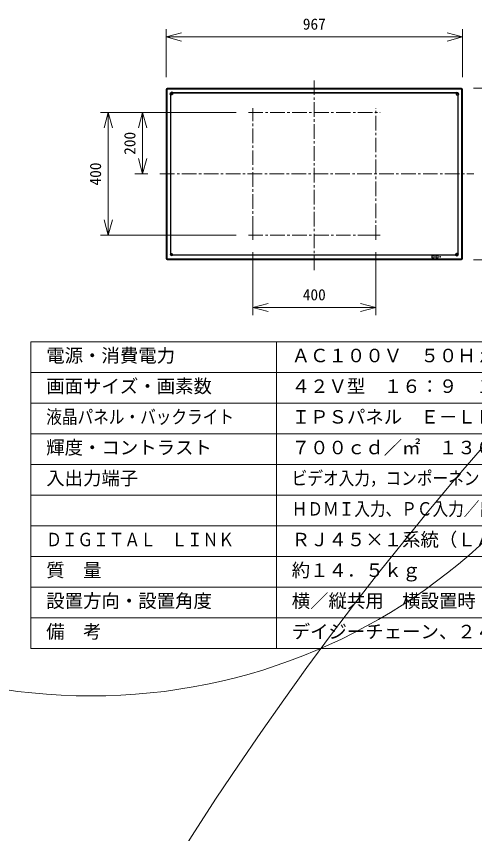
# Model space of a CAD drawing. Units: millimetres, scale not verified. Extents: x -147 to 957, y -916 to 241.
# Drawn here: x -64.9 to 9.8, y -86.7 to 46.5 of the extents above; entities that cross this region are included whole.
import ezdxf
from ezdxf.enums import TextEntityAlignment as Align

# ---------------------------------------------------------------- set-up
doc = ezdxf.new("R2010")
doc.units = ezdxf.units.MM
doc.header["$LTSCALE"] = 0.125
doc.linetypes.add('USER1', pattern=[28.575, 19.05, -3.175, 3.175, -3.175])
for name, color, linetype, lineweight in [('0-0_0', 7, 'Continuous', 18), ('0-2_WAKU', 1, 'Continuous', 18), ('0-3_SUNPO', 7, 'Continuous', 18), ('0-5_GAIKEI', 1, 'Continuous', 18)]:
    doc.layers.add(name, color=color, linetype=linetype, lineweight=lineweight)
doc.layers.add('0-1_MOJI1', color=7, linetype='Continuous')
doc.styles.add('ＭＳ ゴシック', font='')
doc.styles.get('ＭＳ ゴシック').set_extended_font_data('MS Gothic')

# ---------------------------------------------------------------- blocks, each defined once
blk = doc.blocks.new('_Open30')
at = {"layer": '0-0_0'}
blk.add_line((0, 0), (-1, 0), dxfattribs=at)
blk.add_lwpolyline([(-1, 0.26795), (0, 0), (-1, -0.26795)], dxfattribs=at)
blk = doc.blocks.new('D1')
at = {"layer": '0-3_SUNPO'}
for p, q in [((164.4343, 344.3537), (147.9503, 344.3537)), ((149.2003, 341.8537), (149.2003, 336.8537)), ((150.0346, 334.3537), (147.9503, 334.3537))]:
    blk.add_line(p, q, dxfattribs=at)
at = {"layer": '0-3_SUNPO', "xscale": 2.5, "yscale": 2.5}
for p, rotation in [((149.2003, 344.3537), 90), ((149.2003, 334.3537), 270)]:
    blk.add_blockref('_Open30', p, dxfattribs=dict(at, rotation=rotation))
at = {"layer": '0-3_SUNPO', "style": 'ＭＳ ゴシック'}
blk.add_text('200', height=1.833, rotation=90, dxfattribs=at).set_placement((148.5753, 337.4787), align=Align.BOTTOM_LEFT)
blk = doc.blocks.new('D2')
at = {"layer": '0-3_SUNPO'}
for p, q in [((164.4343, 344.3537), (142.3594, 344.3537)), ((143.6094, 341.8537), (143.6094, 326.8537)), ((164.4343, 324.3537), (142.3594, 324.3537))]:
    blk.add_line(p, q, dxfattribs=at)
at = {"layer": '0-3_SUNPO', "xscale": 2.5, "yscale": 2.5}
for p, rotation in [((143.6094, 344.3537), 90), ((143.6094, 324.3537), 270)]:
    blk.add_blockref('_Open30', p, dxfattribs=dict(at, rotation=rotation))
at = {"layer": '0-3_SUNPO', "style": 'ＭＳ ゴシック'}
blk.add_text('400', height=1.833, rotation=90, dxfattribs=at).set_placement((142.9844, 332.4787), align=Align.BOTTOM_LEFT)
blk = doc.blocks.new('D3')
at = {"layer": '0-3_SUNPO'}
for p, q in [((167.1843, 321.6037), (167.1843, 311.3315)), ((187.1843, 321.6037), (187.1843, 311.3315)), ((169.6843, 312.5815), (184.6843, 312.5815))]:
    blk.add_line(p, q, dxfattribs=at)
at = {"layer": '0-3_SUNPO', "xscale": 2.5, "yscale": 2.5, "rotation": 180}
blk.add_blockref('_Open30', (167.1843, 312.5815), dxfattribs=at)
at = {"layer": '0-3_SUNPO', "xscale": 2.5, "yscale": 2.5}
blk.add_blockref('_Open30', (187.1843, 312.5815), dxfattribs=at)
at = {"layer": '0-3_SUNPO', "style": 'ＭＳ ゴシック'}
blk.add_text('400', height=1.833, dxfattribs=at).set_placement((175.3093, 313.2065), align=Align.BOTTOM_LEFT)
blk = doc.blocks.new('D4')
at = {"layer": '0-3_SUNPO'}
for p, q in [((153.0243, 350.1362), (153.0243, 357.9501)), ((201.3443, 350.1362), (201.3443, 357.9501)), ((155.5243, 356.7001), (198.8443, 356.7001))]:
    blk.add_line(p, q, dxfattribs=at)
at = {"layer": '0-3_SUNPO', "xscale": 2.5, "yscale": 2.5, "rotation": 180}
blk.add_blockref('_Open30', (153.0243, 356.7001), dxfattribs=at)
at = {"layer": '0-3_SUNPO', "xscale": 2.5, "yscale": 2.5}
blk.add_blockref('_Open30', (201.3443, 356.7001), dxfattribs=at)
at = {"layer": '0-3_SUNPO', "style": 'ＭＳ ゴシック'}
blk.add_text('967', height=1.833, dxfattribs=at).set_placement((175.3093, 357.3251), align=Align.BOTTOM_LEFT)
blk = doc.blocks.new('D5')
at = {"layer": '0-3_SUNPO'}
for p, q in [((203.1443, 348.3362), (213.4158, 348.3362)), ((212.1658, 345.8362), (212.1658, 322.8712)), ((203.1443, 320.3712), (213.4158, 320.3712))]:
    blk.add_line(p, q, dxfattribs=at)
at = {"layer": '0-3_SUNPO', "xscale": 2.5, "yscale": 2.5}
for p, rotation in [((212.1658, 348.3362), 90), ((212.1658, 320.3712), 270)]:
    blk.add_blockref('_Open30', p, dxfattribs=dict(at, rotation=rotation))
at = {"layer": '0-3_SUNPO', "style": 'ＭＳ ゴシック'}
blk.add_text('560', height=1.833, rotation=90, dxfattribs=at).set_placement((211.5408, 332.4787), align=Align.BOTTOM_LEFT)

msp = doc.modelspace()

# ---------------------------------------------------------------- linework, layer by layer
at = {"layer": '0-2_WAKU', "color": 4}
for p, q in [((-62.4976, -56.5021), (-62.4976, -6.5021)), ((-62.4976, -6.5021), (62.5024, -6.5021)), ((-22.4976, -56.5021), (-22.4976, -6.5021)), ((-62.4976, -56.5021), (62.5024, -56.5021))]:
    msp.add_line(p, q, dxfattribs=at)
at = {"layer": '0-2_WAKU'}
for p, q in [((62.5024, -11.5021), (-62.4976, -11.5021)), ((62.5024, -16.5021), (-62.4976, -16.5021)), ((62.5024, -21.5021), (-62.4976, -21.5021)), ((-62.4976, -26.5021), (62.5024, -26.5021)), ((-62.4976, -31.5021), (62.5024, -31.5021)), ((-62.4976, -36.5021), (62.5024, -36.5021)), ((-62.4976, -41.5021), (62.5024, -41.5021)), ((-62.4976, -46.5021), (62.5024, -46.5021)), ((-62.4976, -51.5021), (62.5024, -51.5021))]:
    msp.add_line(p, q, dxfattribs=at)
at = {"layer": '0-5_GAIKEI', "color": 9, "linetype": 'USER1'}
for p, q in [((-16.3133, 36.116), (-16.3133, 5.0827)), ((-27.0633, 30.8516), (-5.5633, 30.8516)), ((-26.3133, 11.6016), (-26.3133, 31.6016)), ((-6.3133, 10.1016), (-6.3133, 31.6016)), ((-41.4631, 20.8516), (9.6905, 20.8516)), ((-26.3133, 10.1016), (-26.3133, 11.6016))]:
    msp.add_line(p, q, dxfattribs=at)
at = {"layer": '0-5_GAIKEI'}
for p, q in [((-40.2733, 34.8341), (-40.2733, 34.6634)), ((7.6467, 34.8194), (-40.2733, 34.8194)), ((-40.2733, 34.6987), (7.6467, 34.6987)), ((7.6467, 34.6634), (-40.2733, 34.6634)), ((7.6467, 34.6634), (7.6467, 34.8194)), ((-40.3026, 34.6341), (-40.4733, 34.6341)), ((-40.4586, 34.6341), (-40.4586, 7.0691)), ((-40.3379, 7.0691), (-40.3379, 34.6341)), ((-40.3026, 34.6341), (-40.3026, 7.0691)), ((-39.7475, 7.6948), (-39.7475, 34.0084)), ((-39.6975, 34.0084), (-39.6975, 7.6948)), ((-39.6975, 34.0084), (-39.6783, 33.9892)), ((-39.6476, 34.1083), (7.0211, 34.1083)), ((7.0211, 34.0584), (-39.6476, 34.0584)), ((-39.6283, 34.0391), (-39.6476, 34.0584)), ((7.0018, 34.0391), (-39.6283, 34.0391)), ((7.0211, 34.0584), (7.0018, 34.0391)), ((7.0517, 33.9892), (7.071, 34.0084)), ((7.0517, 7.714), (7.0517, 33.9892)), ((7.071, 7.6948), (7.071, 34.0084)), ((7.1209, 34.0084), (7.1209, 7.6948)), ((7.676, 7.0691), (7.676, 34.6341)), ((7.8321, 34.6341), (7.676, 34.6341)), ((7.7114, 34.6341), (7.7114, 7.0691)), ((7.8321, 7.0691), (7.8321, 34.6341)), ((-40.4586, 7.0691), (-40.3026, 7.0691)), ((-40.2733, 7.0398), (7.6467, 7.0398)), ((-40.2733, 7.0398), (-40.2733, 6.8837)), ((7.6467, 7.0044), (-40.2733, 7.0044)), ((-40.2733, 6.8837), (7.6467, 6.8837)), ((-39.6476, 7.6448), (-39.6476, 7.5949)), ((-39.6476, 7.6448), (7.0211, 7.6448)), ((7.0211, 7.5949), (-39.6476, 7.5949)), ((2.8617, 7.1666), (2.8617, 7.5266)), ((2.8617, 7.5266), (3.2217, 7.5266)), ((3.2217, 7.1666), (2.8617, 7.1666)), ((2.866, 7.5123), (2.8692, 7.5091)), ((2.866, 7.1809), (2.866, 7.5123)), ((2.8692, 7.184), (2.866, 7.1809)), ((3.2143, 7.5091), (2.8692, 7.5091)), ((2.8692, 7.184), (2.8692, 7.5091)), ((2.8692, 7.184), (3.2143, 7.184)), ((2.8792, 7.5191), (2.876, 7.5223)), ((2.876, 7.5223), (3.2074, 7.5223)), ((2.876, 7.1709), (2.8792, 7.174)), ((3.2074, 7.1709), (2.876, 7.1709)), ((2.8792, 7.5191), (3.2043, 7.5191)), ((2.8792, 7.5191), (2.8792, 7.174)), ((3.2043, 7.174), (2.8792, 7.174)), ((3.2074, 7.5223), (3.2043, 7.5191)), ((3.2043, 7.174), (3.2043, 7.5191)), ((3.2043, 7.174), (3.2074, 7.1709)), ((3.2143, 7.5091), (3.2174, 7.5123)), ((3.2143, 7.5091), (3.2143, 7.184)), ((3.2174, 7.1809), (3.2143, 7.184)), ((3.2174, 7.5123), (3.2174, 7.1809)), ((3.2217, 7.5266), (3.2217, 7.1666)), ((3.5167, 7.1666), (3.5167, 7.5266)), ((3.5167, 7.5266), (3.8767, 7.5266)), ((3.8767, 7.1666), (3.5167, 7.1666)), ((3.521, 7.5123), (3.5242, 7.5091)), ((3.521, 7.1809), (3.521, 7.5123)), ((3.5242, 7.184), (3.521, 7.1809)), ((3.8693, 7.5091), (3.5242, 7.5091)), ((3.5242, 7.184), (3.5242, 7.5091)), ((3.5242, 7.184), (3.8693, 7.184)), ((3.5342, 7.5191), (3.531, 7.5223)), ((3.531, 7.5223), (3.8624, 7.5223)), ((3.531, 7.1709), (3.5342, 7.174)), ((3.8624, 7.1709), (3.531, 7.1709)), ((3.5342, 7.5191), (3.5342, 7.174)), ((3.5342, 7.5191), (3.8593, 7.5191)), ((3.8593, 7.174), (3.5342, 7.174)), ((3.8624, 7.5223), (3.8593, 7.5191)), ((3.8593, 7.174), (3.8593, 7.5191)), ((3.8593, 7.174), (3.8624, 7.1709)), ((3.8693, 7.5091), (3.8724, 7.5123)), ((3.8693, 7.5091), (3.8693, 7.184)), ((3.8724, 7.1809), (3.8693, 7.184)), ((3.8724, 7.5123), (3.8724, 7.1809)), ((3.8767, 7.5266), (3.8767, 7.1666)), ((4.138, 7.2853), (4.138, 7.4078)), ((4.138, 7.4078), (4.2605, 7.4078)), ((4.2605, 7.2853), (4.138, 7.2853)), ((4.1423, 7.3935), (4.1454, 7.3904)), ((4.1423, 7.2996), (4.1423, 7.3935)), ((4.1454, 7.3028), (4.1423, 7.2996)), ((4.253, 7.3904), (4.1454, 7.3904)), ((4.1454, 7.3028), (4.1454, 7.3904)), ((4.1454, 7.3028), (4.253, 7.3028)), ((4.1554, 7.4004), (4.1523, 7.4035)), ((4.1523, 7.4035), (4.2462, 7.4035)), ((4.1523, 7.2896), (4.1554, 7.2928)), ((4.2462, 7.2896), (4.1523, 7.2896)), ((4.1554, 7.4004), (4.1554, 7.2928)), ((4.1554, 7.4004), (4.243, 7.4004)), ((4.243, 7.2928), (4.1554, 7.2928)), ((4.2462, 7.4035), (4.243, 7.4004)), ((4.243, 7.2928), (4.243, 7.4004)), ((4.243, 7.2928), (4.2462, 7.2896)), ((4.253, 7.3904), (4.2562, 7.3935)), ((4.253, 7.3904), (4.253, 7.3028)), ((4.2562, 7.2996), (4.253, 7.3028)), ((4.2562, 7.3935), (4.2562, 7.2996)), ((4.2605, 7.4078), (4.2605, 7.2853)), ((7.0018, 7.6641), (7.0211, 7.6448)), ((7.071, 7.6948), (7.0517, 7.714)), ((7.6467, 6.8837), (7.6467, 7.0398)), ((7.676, 7.0691), (7.8321, 7.0691))]:
    msp.add_line(p, q, dxfattribs=at)
at = {"layer": '0-5_GAIKEI', "color": 7}
for p, q in [((-40.2733, 34.8341), (7.6467, 34.8341)), ((7.6467, 34.8194), (7.6467, 34.8341)), ((-40.4733, 7.0691), (-40.4733, 34.6341)), ((7.8467, 34.6341), (7.8321, 34.6341)), ((7.8467, 34.6341), (7.8467, 7.0691)), ((-40.4733, 7.0691), (-40.4586, 7.0691)), ((-40.2733, 6.8837), (-40.2733, 6.8691)), ((7.6467, 6.8691), (-40.2733, 6.8691)), ((7.6467, 6.8691), (7.6467, 6.8837)), ((7.8321, 7.0691), (7.8467, 7.0691)), ((-16.3135, 5.7052), (-16.3134, 5.6895)), ((-16.3133, 5.6895), (-16.3133, 5.6895))]:
    msp.add_line(p, q, dxfattribs=at)
at = {"layer": '0-5_GAIKEI'}
for points in [[(-39.6783, 33.9892), (-39.6783, 7.714), (-39.6975, 7.6948)], [(-39.6476, 7.6448), (-39.6283, 7.6641), (7.0018, 7.6641)]]:
    msp.add_lwpolyline(points, dxfattribs=at)
at = {"layer": '0-5_GAIKEI', "color": 9, "linetype": 'USER1'}
msp.add_lwpolyline([(-27.0633, 10.8516), (-7.0633, 10.8516), (-5.5633, 10.8516)], dxfattribs=at)
at = {"layer": '0-5_GAIKEI'}
for centre, radius in [((125.1213, 120.1885), 120.6994), ((418.3031, -376.9177), 539.05), ((-52.7033, 29.8828), 94.1277), ((-39.6384, 33.9095), 0.199), ((-39.6426, 33.9733), 0.1351), ((-39.6325, 33.9804), 0.1316), ((-39.6315, 34.0023), 0.1171), ((-39.5217, 34.001), 0.2259), ((-39.6476, 34.0084), 0.0999), ((-39.6307, 34.009), 0.1166), ((-39.681, 34.0152), 0.0659), ((-39.6526, 34.0186), 0.089), ((-39.6571, 34.0399), 0.0673), ((6.9221, 33.9992), 0.199), ((7.0136, 33.8825), 0.2259), ((6.9859, 34.0035), 0.1351), ((6.993, 33.9933), 0.1316), ((7.015, 33.9923), 0.1171), ((7.0217, 33.9915), 0.1166), ((7.021, 34.0085), 0.0999), ((7.0312, 34.0135), 0.089), ((7.0278, 34.0418), 0.0659), ((7.0525, 34.0179), 0.0673), ((-39.6435, 7.7529), 0.158), ((-39.6425, 7.7452), 0.1504), ((-39.6312, 7.7307), 0.1393), ((-39.6208, 7.7077), 0.1296), ((-39.5997, 7.6998), 0.1479), ((-39.5698, 7.701), 0.1777), ((-39.6482, 7.6942), 0.0991), ((-39.6777, 7.6867), 0.0689), ((-39.6426, 7.748), 0.1033), ((-39.6558, 7.6635), 0.0678), ((-39.6451, 7.7121), 0.0674), ((-39.6409, 7.7076), 0.0644), ((-39.6493, 7.6959), 0.0508), ((-39.6303, 7.7036), 0.0694), ((-39.5902, 7.7003), 0.1075), ((-39.6313, 7.6973), 0.0663), ((-39.6485, 7.6939), 0.0488), ((-39.6444, 7.6934), 0.0528), ((-39.663, 7.6899), 0.034), ((-39.6524, 7.6795), 0.0341), ((6.8951, 7.7022), 0.2259), ((7.0119, 7.7937), 0.199), ((7.006, 7.7228), 0.1316), ((7.0161, 7.7299), 0.1351), ((7.0041, 7.6941), 0.1166), ((7.005, 7.7009), 0.1171), ((7.0211, 7.6948), 0.0999), ((7.0261, 7.6846), 0.089), ((7.0305, 7.6633), 0.0673), ((7.0545, 7.688), 0.0659)]:
    msp.add_circle(centre, radius, dxfattribs=at)
at = {"layer": '0-5_GAIKEI', "color": 7}
for centre, start, end in [((-40.2733, 34.6341), 90, 180), ((7.6467, 34.6341), 0, 90), ((-40.2733, 7.0691), 180, 270), ((7.6467, 7.0691), 270, 0)]:
    msp.add_arc(centre, 0.2, start, end, dxfattribs=at)
at = {"layer": '0-5_GAIKEI'}
for centre, radius, start, end in [((-40.2733, 34.6341), 0.1854, 90, 180), ((-40.2733, 34.6341), 0.0646, 90, 180), ((-40.2733, 34.6341), 0.0293, 90, 180), ((7.6467, 34.6341), 0.1854, 0, 90), ((7.6467, 34.6341), 0.0646, 0, 90), ((7.6467, 34.6341), 0.0293, 0, 90), ((-39.7507, 376.0281), 342.0197, 270.00054, 270.0089), ((-39.6478, 34.0086), 0.0497, 89.77755, 180.22245), ((-457.3407, 34.1114), 417.6931, 359.99272, 359.99957), ((347.7353, 34.1115), 340.7142, 180.00054, 180.00894), ((7.0213, 34.0086), 0.0497, 359.77755, 90.22245), ((7.1241, 451.4983), 417.4898, 269.99271, 269.99957), ((-40.2733, 7.0691), 0.1854, 180, 270), ((-40.2733, 7.0691), 0.0646, 180, 270), ((-40.2733, 7.0691), 0.0293, 180, 270), ((-39.7508, -357.7458), 365.4406, 89.99165, 89.99948), ((2.876, 7.5123), 0.01, 90.06978, 179.93021), ((2.876, 7.1809), 0.01, 180.06979, 269.93022), ((3.2074, 7.5123), 0.01, 0.06979, 89.93022), ((3.2074, 7.1809), 0.01, 270.06978, 359.93021), ((3.531, 7.5123), 0.01, 90.06978, 179.93021), ((3.531, 7.1809), 0.01, 180.06979, 269.93022), ((3.8624, 7.5123), 0.01, 0.06979, 89.93022), ((3.8624, 7.1809), 0.01, 270.06978, 359.93021), ((4.1523, 7.3935), 0.01, 90.06978, 179.93021), ((4.1523, 7.2996), 0.01, 180.06979, 269.93022), ((4.2462, 7.3935), 0.01, 0.06979, 89.93022), ((4.2462, 7.2996), 0.01, 270.06978, 359.93021), ((7.0213, 7.6946), 0.0497, 269.77755, 0.22245), ((425.5052, 7.5917), 418.4841, 179.99273, 179.99957), ((7.1241, -334.2047), 341.8995, 90.00054, 90.0089), ((7.6467, 7.0691), 0.0293, 270, 0), ((7.6467, 7.0691), 0.0646, 270, 0), ((7.6467, 7.0691), 0.1854, 270, 0)]:
    msp.add_arc(centre, radius, start, end, dxfattribs=at)
for centre, major_axis, ratio, start_param, end_param in [((-39.6282, 33.989), (-0.0355, 0.0355), 0.997265, 5.49915667, 7.06721394), ((7.0017, 33.989), (-0.0355, -0.0355), 0.997265, 2.35756402, 3.92562129), ((-39.6282, 7.7142), (-0.0355, -0.0355), 0.997265, 5.49915667, 7.06721394), ((2.8792, 7.5091), (0.00707, 0.00707), 0.998783, 0.78600717, 2.35558548), ((2.8792, 7.184), (-0.00707, 0.00707), 0.998783, 0.78600717, 2.35558548), ((3.2043, 7.5091), (0.00707, -0.00707), 0.998783, 0.78600717, 2.3555855), ((3.2043, 7.184), (-0.00707, -0.00707), 0.998783, 0.78600717, 2.35558547), ((3.5342, 7.5091), (0.00707, 0.00707), 0.998783, 0.78600717, 2.35558548), ((3.5342, 7.184), (-0.00707, 0.00707), 0.998783, 0.78600717, 2.35558548), ((3.8593, 7.5091), (0.00707, -0.00707), 0.998783, 0.78600717, 2.35558548), ((3.8593, 7.184), (-0.00707, -0.00707), 0.998783, 0.78600717, 2.3555855), ((4.1554, 7.3904), (0.00707, 0.00707), 0.998783, 0.78600717, 2.35558548), ((4.1554, 7.3028), (-0.00707, 0.00707), 0.998783, 0.78600717, 2.35558548), ((4.243, 7.3904), (0.00707, -0.00707), 0.998783, 0.78600717, 2.35558548), ((4.243, 7.3028), (-0.00707, -0.00707), 0.998783, 0.78600717, 2.3555855), ((7.0017, 7.7142), (-0.0355, 0.0355), 0.997265, 2.35756402, 3.92562129)]:
    msp.add_ellipse(centre, major_axis=major_axis, ratio=ratio, start_param=start_param, end_param=end_param, dxfattribs=at)

# ---------------------------------------------------------------- block references
at = {"layer": '0-3_SUNPO'}
for name in ['D4', 'D5', 'D2', 'D1', 'D3']:
    msp.add_blockref(name, (-193.4976, -313.5021), dxfattribs=at)

# ---------------------------------------------------------------- texts
at = {"layer": '0-1_MOJI1', "style": 'ＭＳ ゴシック'}
for s, p in [('電源・消費電力', (-59.9976, -10.5021)), ('ＡＣ１００Ｖ\u3000５０Ｈｚ／６０Ｈｚ\u3000１２５Ｗ', (-19.9976, -10.5021)), ('画面サイズ・画素数', (-59.9976, -15.5021)), ('４２Ｖ型\u3000１６：９\u3000１９２０×１０８０画素', (-19.9976, -15.5021)), ('ＩＰＳパネル\u3000Ｅ－ＬＥＤ', (-19.9976, -20.5021)), ('輝度・コントラスト', (-59.9976, -25.5021)), ('７００ｃｄ／㎡\u3000１３００：１', (-19.9976, -25.5021)), ('入出力端子', (-59.9976, -30.5021)), ('ＲＪ４５×１系統（ＬＡＮと共用）', (-19.9976, -40.5021)), ('質\u3000量', (-59.9976, -45.5021)), ('約１４．５ｋｇ', (-19.9976, -45.5021)), ('設置方向・設置角度', (-59.9976, -50.5021)), ('横／縦共用\u3000横設置時：前傾０～２０度まで', (-19.9976, -50.5021)), ('備\u3000考', (-59.9976, -55.5021)), ('デイジーチェーン、２４時間連続稼動', (-19.9976, -55.5021))]:
    msp.add_text(s, height=2.199, dxfattribs=at).set_placement(p, align=Align.BOTTOM_LEFT)
at = {"layer": '0-1_MOJI1', "style": 'ＭＳ ゴシック', "width": 0.85}
for s, p in [('液晶パネル・バックライト', (-59.9976, -20.5021)), ('ビデオ入力，コンポーネント入力，ＤＶＩ－Ｄ入力／出力', (-19.9976, -30.5021)), ('ＨＤＭＩ入力、ＰＣ入力／出力，音声入力，外部制御端子', (-19.9976, -35.5021)), ('ＤＩＧＩＴＡＬ\u3000ＬＩＮＫ', (-59.9976, -40.5021))]:
    msp.add_text(s, height=2.199, dxfattribs=at).set_placement(p, align=Align.BOTTOM_LEFT)

doc.saveas('drawing.dxf')
